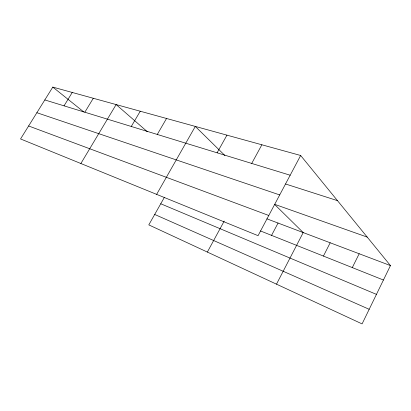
<?xml version="1.0" encoding="UTF-8"?>
<svg xmlns="http://www.w3.org/2000/svg" width="411" height="411" viewBox="0 0 411 411"><rect width="100%" height="100%" fill="white"/><g stroke="black" fill="none" stroke-linecap="round" stroke-linejoin="round"><path stroke-width="0.62" d="M300.652 155.486L258.062 235.673L20.55 138.949L52.798 87.096L300.652 155.486L390.45 265.583L362.086 323.904L148.792 224.879L164.431 197.265M352.299 267.597L359.188 253.751M323.431 256.074L330.187 242.778M276.49 284.165L303.21 232.569L274.42 204.246L367.223 237.106M271.563 235.369L278.057 223.05M251.712 163.429L261.874 144.785M207.36 252.071L224.211 221.097M217.095 152.805L226.944 135.147M156.632 194.367L195.312 126.418L224.879 155.507M157.279 134.448L166.537 118.481M131.263 126.47L140.249 111.227M80.869 163.516L116.138 104.574L147.297 131.679M84.83 112.218L93.297 98.27M64.034 105.838L72.254 92.46M44.809 99.94L290.166 175.225M285.599 184L337.482 200.645M36.872 112.706L279.706 194.927M28.621 125.972L268.789 215.477M266.888 218.827L390.45 265.583M260.456 230.936L383.427 280.019M160.747 203.769L376.445 294.374M154.7 214.45L369.191 309.298M52.798 87.096L83.741 111.915"/></g></svg>
